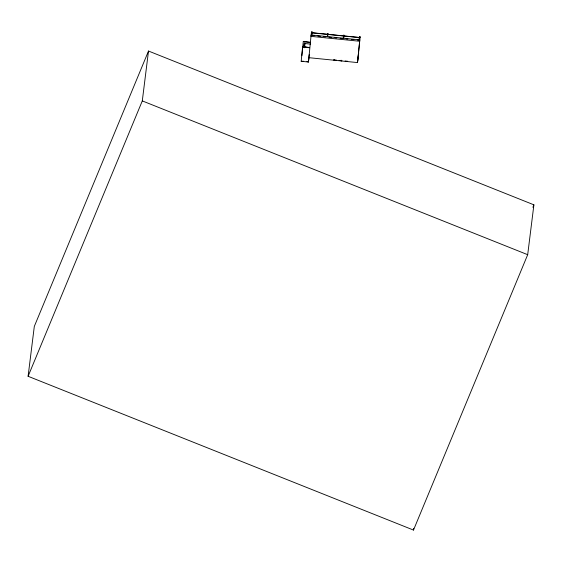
<?xml version="1.0" encoding="UTF-8"?>
<svg xmlns="http://www.w3.org/2000/svg" width="562" height="562" viewBox="0 0 562 562"><rect width="100%" height="100%" fill="white"/><g stroke="black" fill="none" stroke-linecap="round" stroke-linejoin="round"><path stroke-width="0.84" d="M306.894 61.581L308.482 62.017L301.183 61.286L302.623 46.794L309.564 47.489M310.217 42.227L303.283 41.532L301.871 55.743M303.93 47.299L304.344 43.112L305.075 43.19L305.004 43.899M304.52 47.777L304.611 46.899M308.482 62.017L311.123 34.977L359.785 39.867L357.671 61.188M311.432 32.638L311.51 31.929L312.233 31.999L312.163 32.715L359.364 37.457L359.434 36.741L360.165 36.818L360.094 37.528M312.072 33.587L312.142 32.877L359.35 37.57L359.28 38.279M327.611 34.268L327.681 33.551L327.976 34.303M333.933 60.232L334.004 59.523M340.986 60.942L341.057 60.232M343.551 35.863L343.986 35.188L343.628 38.188L343.986 35.188M341.717 61.019L341.787 60.31M359.055 39.79L358.985 40.499L359.434 36.741M309.219 54.633L308.84 57.682L357.495 62.572L360.165 36.818M28.1 376.28L34.31 326.417L148.508 51.037L533.9 204.828L527.69 254.691L413.492 530.071L28.1 376.28L142.298 100.9L148.508 51.037M302.623 46.794L309.529 47.77M303.283 41.532L310.182 42.501M301.183 61.286L303.649 61.251M303.831 47.271L304.344 43.112M304.26 46.829L304.569 44.335M304.555 47.341L305.075 43.19M311.51 31.929L310.955 36.361L359.61 41.251M308.664 60.204L308.981 57.71M312.233 31.999L311.826 35.427L314.404 35.687M327.302 36.6L327.681 33.551M327.667 36.635L328.046 33.594M343.242 38.202L343.621 35.153M357.495 62.572L358.704 52.877M413.492 530.071L413.709 528.35M532.895 207.259L533.9 204.828M317.832 36.031L320.41 36.291M323.838 36.635L325.56 36.811M328.988 37.155L331.566 37.415M334.994 37.759L336.715 37.928M340.143 38.272L342.722 38.532M346.15 38.876L347.871 39.052M351.299 39.396L353.877 39.656M357.306 40L359.027 40.169M304.674 43.506L310.653 44.11M304.59 47.068L308.7 47.482M333.969 59.881L336.54 60.141M339.111 60.394L341.689 60.654M345.117 60.998L347.695 61.258M142.298 100.9L527.69 254.691"/></g></svg>
